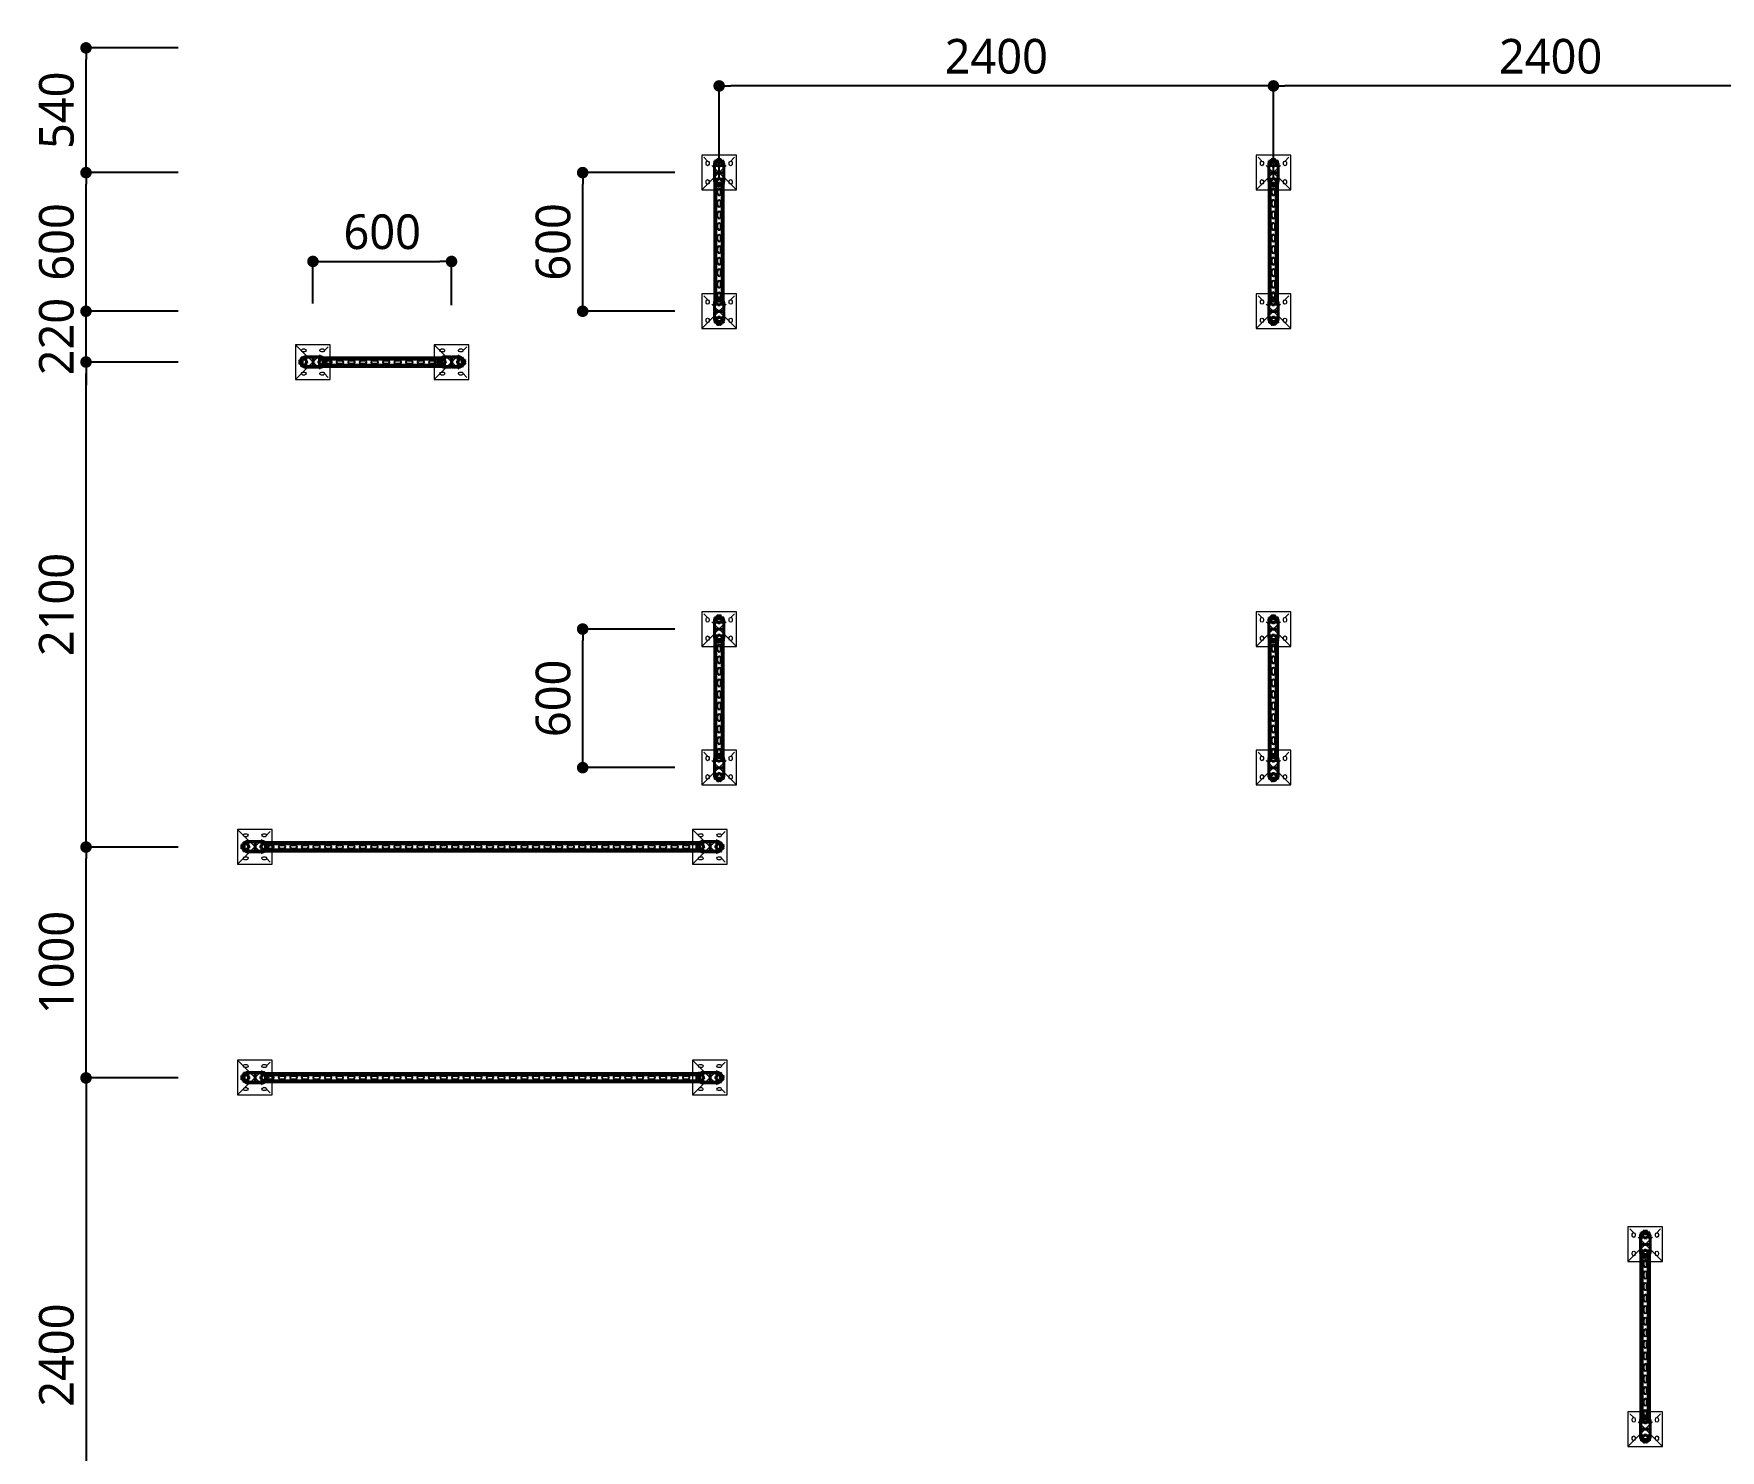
# Model space of a CAD drawing. Header units: millimetres. Extents: x 61566 to 504600, y -69328 to 118800.
# Drawn here: x 252722 to 260025, y 49829 to 55961 of the extents above; entities that cross this region are included whole.
import ezdxf

# ---------------------------------------------------------------- set-up
doc = ezdxf.new("R2010")
doc.units = ezdxf.units.MM
doc.header["$LTSCALE"] = 200
doc.linetypes.add('CENTER2', pattern=[1.125, 0.75, -0.125, 0.125, -0.125])
doc.linetypes.add('phl_thick', pattern=[0])
doc.layers.get('DEFPOINTS').update_dxf_attribs({"color": 137})
doc.layers.add('@@P3_P4 환상망 SUPPORT', color=4, linetype='Continuous')
doc.layers.add('DI', color=1, linetype='Continuous')
doc.styles.get("Standard").update_dxf_attribs({"font": 'malgun.ttf'})
doc.styles.add('맑은고딕', font='malgun.ttf')
doc.dimstyles.new('DIM30', dxfattribs={"dimscale": 30, "dimtxt": 3, "dimasz": 1, "dimexe": 0, "dimexo": 0, "dimgap": 1, "dimtad": 1, "dimdec": 0, "dimzin": 0, "dimdsep": 46, "dimtxsty": 'Standard', "dimblk1": 'DOT', "dimblk2": 'DOT', "dimsah": 1, "dimcen": 0, "dimdle": 2, "dimclrd": 1, "dimclre": 1, "dimclrt": 2, "dimadec": 0, "dimazin": 0, "dimtfac": 1, "dimtdec": 0, "dimtix": 1, "dimtmove": 2, "dimatfit": 3, "dimldrblk": 'DOT', "dimfxl": 1, "dimtolj": 1, "dimtzin": 0, "dimarcsym": 0})

# ---------------------------------------------------------------- blocks, each defined once
blk = doc.blocks.new('_DOT')
at = {"color": 0, "linetype": 'ByBlock'}
blk.add_line((-0.5, 0), (-1, 0), dxfattribs=at)
at = {"color": 0, "linetype": 'ByBlock', "const_width": 0.5}
blk.add_lwpolyline([(-0.25, 0, 1), (0.25, 0, 1)], format="xyb", close=True, dxfattribs=at)
blk = doc.blocks.new('*D3830')
at = {"layer": 'DEFPOINTS', "color": 0}
for p in [(258090, 55735.4), (258090, 55332.4), (260490, 55332.4)]:
    blk.add_point(p, dxfattribs=at)
at = {"layer": 'DI', "color": 1, "lineweight": -2}
for p, q in [((258090, 55332.4), (258090, 55735.4)), ((260440, 55735.4), (258140, 55735.4)), ((260490, 55332.4), (260490, 55735.4))]:
    blk.add_line(p, q, dxfattribs=at)
at = {"layer": 'DI', "color": 1, "linetype": 'ByBlock', "lineweight": -2, "xscale": 50, "yscale": 50, "zscale": 50, "rotation": 180}
blk.add_blockref('_DOT', (258090, 55735.4), dxfattribs=at)
at = {"layer": 'DI', "color": 1, "linetype": 'ByBlock', "lineweight": -2, "xscale": 50, "yscale": 50, "zscale": 50}
blk.add_blockref('_DOT', (260490, 55735.4), dxfattribs=at)
at = {"layer": 'DI', "color": 2, "insert": (259290, 55862.9), "char_height": 150, "attachment_point": 5, "style": '맑은고딕'}
blk.add_mtext('\\A1;2400', dxfattribs=at)
blk = doc.blocks.new('*D3832')
at = {"layer": 'DEFPOINTS', "color": 0}
for p in [(255690, 55735.4), (255690, 55332.4), (258090, 55332.4)]:
    blk.add_point(p, dxfattribs=at)
at = {"layer": 'DI', "color": 1, "lineweight": -2}
for p, q in [((255690, 55332.4), (255690, 55735.4)), ((258040, 55735.4), (255740, 55735.4)), ((258090, 55332.4), (258090, 55735.4))]:
    blk.add_line(p, q, dxfattribs=at)
at = {"layer": 'DI', "color": 1, "linetype": 'ByBlock', "lineweight": -2, "xscale": 50, "yscale": 50, "zscale": 50, "rotation": 180}
blk.add_blockref('_DOT', (255690, 55735.4), dxfattribs=at)
at = {"layer": 'DI', "color": 1, "linetype": 'ByBlock', "lineweight": -2, "xscale": 50, "yscale": 50, "zscale": 50}
blk.add_blockref('_DOT', (258090, 55735.4), dxfattribs=at)
at = {"layer": 'DI', "color": 2, "insert": (256890, 55862.9), "char_height": 150, "attachment_point": 5, "style": '맑은고딕'}
blk.add_mtext('\\A1;2400', dxfattribs=at)
blk = doc.blocks.new('*D3833')
at = {"layer": 'DEFPOINTS', "color": 0}
for p in [(252948.7, 54540.1), (253347.7, 54540.1), (253347.7, 52440.1)]:
    blk.add_point(p, dxfattribs=at)
at = {"layer": 'DI', "color": 1, "lineweight": -2}
for p, q in [((253347.7, 54540.1), (252948.7, 54540.1)), ((252948.7, 52490.1), (252948.7, 54490.1)), ((253347.7, 52440.1), (252948.7, 52440.1))]:
    blk.add_line(p, q, dxfattribs=at)
at = {"layer": 'DI', "color": 1, "linetype": 'ByBlock', "lineweight": -2, "xscale": 50, "yscale": 50, "zscale": 50}
for p, rotation in [((252948.7, 54540.1), 90), ((252948.7, 52440.1), 270)]:
    blk.add_blockref('_DOT', p, dxfattribs=dict(at, rotation=rotation))
at = {"layer": 'DI', "color": 2, "insert": (252820.8, 53490.1), "char_height": 150, "attachment_point": 5, "rotation": 90, "style": '맑은고딕'}
blk.add_mtext('\\A1;2100', dxfattribs=at)
blk = doc.blocks.new('*D3834')
at = {"layer": 'DEFPOINTS', "color": 0}
for p in [(252948.7, 52440.1), (253347.7, 52440.1), (253347.7, 51440.6)]:
    blk.add_point(p, dxfattribs=at)
at = {"layer": 'DI', "color": 1, "lineweight": -2}
for p, q in [((253347.7, 52440.1), (252948.7, 52440.1)), ((252948.7, 51490.6), (252948.7, 52390.1)), ((253347.7, 51440.6), (252948.7, 51440.6))]:
    blk.add_line(p, q, dxfattribs=at)
at = {"layer": 'DI', "color": 1, "linetype": 'ByBlock', "lineweight": -2, "xscale": 50, "yscale": 50, "zscale": 50}
for p, rotation in [((252948.7, 52440.1), 90), ((252948.7, 51440.6), 270)]:
    blk.add_blockref('_DOT', p, dxfattribs=dict(at, rotation=rotation))
at = {"layer": 'DI', "color": 2, "insert": (252820.8, 51940.3), "char_height": 150, "attachment_point": 5, "rotation": 90, "style": '맑은고딕'}
blk.add_mtext('\\A1;1000', dxfattribs=at)
blk = doc.blocks.new('*D3835')
at = {"layer": 'DEFPOINTS', "color": 0}
for p in [(252948.7, 55360), (253347.7, 55360), (253347.7, 54760)]:
    blk.add_point(p, dxfattribs=at)
at = {"layer": 'DI', "color": 1, "lineweight": -2}
for p, q in [((253347.7, 55360), (252948.7, 55360)), ((252948.7, 54810), (252948.7, 55310)), ((253347.7, 54760), (252948.7, 54760))]:
    blk.add_line(p, q, dxfattribs=at)
at = {"layer": 'DI', "color": 1, "linetype": 'ByBlock', "lineweight": -2, "xscale": 50, "yscale": 50, "zscale": 50}
for p, rotation in [((252948.7, 55360), 90), ((252948.7, 54760), 270)]:
    blk.add_blockref('_DOT', p, dxfattribs=dict(at, rotation=rotation))
at = {"layer": 'DI', "color": 2, "insert": (252821.2, 55060), "char_height": 150, "attachment_point": 5, "rotation": 90, "style": '맑은고딕'}
blk.add_mtext('\\A1;600', dxfattribs=at)
blk = doc.blocks.new('*D3836')
at = {"layer": 'DEFPOINTS', "color": 0}
for p in [(252948.7, 54760), (253347.7, 54760), (253347.7, 54540.1)]:
    blk.add_point(p, dxfattribs=at)
at = {"layer": 'DI', "color": 1, "lineweight": -2}
for p, q in [((252948.7, 54810), (252948.7, 54860)), ((253347.7, 54760), (252948.7, 54760)), ((252948.7, 54540.1), (252948.7, 54760)), ((253347.7, 54540.1), (252948.7, 54540.1)), ((252948.7, 54490.1), (252948.7, 54440.1))]:
    blk.add_line(p, q, dxfattribs=at)
at = {"layer": 'DI', "color": 1, "linetype": 'ByBlock', "lineweight": -2, "xscale": 50, "yscale": 50, "zscale": 50}
for p, rotation in [((252948.7, 54760), 270), ((252948.7, 54540.1), 90)]:
    blk.add_blockref('_DOT', p, dxfattribs=dict(at, rotation=rotation))
at = {"layer": 'DI', "color": 2, "insert": (252821.2, 54650.1), "char_height": 150, "attachment_point": 5, "rotation": 90, "style": '맑은고딕'}
blk.add_mtext('\\A1;220', dxfattribs=at)
blk = doc.blocks.new('*D3837')
at = {"layer": 'DEFPOINTS', "color": 0}
for p in [(252948.7, 55900), (253347.7, 55900), (253347.7, 55360)]:
    blk.add_point(p, dxfattribs=at)
at = {"layer": 'DI', "color": 1, "lineweight": -2}
for p, q in [((253347.7, 55900), (252948.7, 55900)), ((252948.7, 55410), (252948.7, 55850)), ((253347.7, 55360), (252948.7, 55360))]:
    blk.add_line(p, q, dxfattribs=at)
at = {"layer": 'DI', "color": 1, "linetype": 'ByBlock', "lineweight": -2, "xscale": 50, "yscale": 50, "zscale": 50}
for p, rotation in [((252948.7, 55900), 90), ((252948.7, 55360), 270)]:
    blk.add_blockref('_DOT', p, dxfattribs=dict(at, rotation=rotation))
at = {"layer": 'DI', "color": 2, "insert": (252821.2, 55630), "char_height": 150, "attachment_point": 5, "rotation": 90, "style": '맑은고딕'}
blk.add_mtext('\\A1;540', dxfattribs=at)
blk = doc.blocks.new('*D3838')
at = {"layer": 'DEFPOINTS', "color": 0}
for p in [(253347.7, 51440.6), (252948.7, 49040.6), (253347.7, 49040.6)]:
    blk.add_point(p, dxfattribs=at)
at = {"layer": 'DI', "color": 1, "lineweight": -2}
for p, q in [((253347.7, 51440.6), (252948.7, 51440.6)), ((252948.7, 51390.6), (252948.7, 49090.6)), ((253347.7, 49040.6), (252948.7, 49040.6))]:
    blk.add_line(p, q, dxfattribs=at)
at = {"layer": 'DI', "color": 1, "linetype": 'ByBlock', "lineweight": -2, "xscale": 50, "yscale": 50, "zscale": 50}
for p, rotation in [((252948.7, 51440.6), 90), ((252948.7, 49040.6), 270)]:
    blk.add_blockref('_DOT', p, dxfattribs=dict(at, rotation=rotation))
at = {"layer": 'DI', "color": 2, "insert": (252821.2, 50240.6), "char_height": 150, "attachment_point": 5, "rotation": 90, "style": '맑은고딕'}
blk.add_mtext('\\A1;2400', dxfattribs=at)
blk = doc.blocks.new('*D3860')
at = {"layer": 'DEFPOINTS', "color": 0}
for p in [(255099.1, 53384), (255498.1, 53384), (255498.1, 52784)]:
    blk.add_point(p, dxfattribs=at)
at = {"layer": 'DI', "color": 1, "lineweight": -2}
for p, q in [((255498.1, 53384), (255099.1, 53384)), ((255099.1, 52834), (255099.1, 53334)), ((255498.1, 52784), (255099.1, 52784))]:
    blk.add_line(p, q, dxfattribs=at)
at = {"layer": 'DI', "color": 1, "linetype": 'ByBlock', "lineweight": -2, "xscale": 50, "yscale": 50, "zscale": 50}
for p, rotation in [((255099.1, 53384), 90), ((255099.1, 52784), 270)]:
    blk.add_blockref('_DOT', p, dxfattribs=dict(at, rotation=rotation))
at = {"layer": 'DI', "color": 2, "insert": (254971.6, 53084), "char_height": 150, "attachment_point": 5, "rotation": 90, "style": '맑은고딕'}
blk.add_mtext('\\A1;600', dxfattribs=at)
blk = doc.blocks.new('*D3861')
at = {"layer": 'DEFPOINTS', "color": 0}
for p in [(255099.1, 55360), (255498.1, 55360), (255498.1, 54760)]:
    blk.add_point(p, dxfattribs=at)
at = {"layer": 'DI', "color": 1, "lineweight": -2}
for p, q in [((255498.1, 55360), (255099.1, 55360)), ((255099.1, 54810), (255099.1, 55310)), ((255498.1, 54760), (255099.1, 54760))]:
    blk.add_line(p, q, dxfattribs=at)
at = {"layer": 'DI', "color": 1, "linetype": 'ByBlock', "lineweight": -2, "xscale": 50, "yscale": 50, "zscale": 50}
for p, rotation in [((255099.1, 55360), 90), ((255099.1, 54760), 270)]:
    blk.add_blockref('_DOT', p, dxfattribs=dict(at, rotation=rotation))
at = {"layer": 'DI', "color": 2, "insert": (254971.6, 55060), "char_height": 150, "attachment_point": 5, "rotation": 90, "style": '맑은고딕'}
blk.add_mtext('\\A1;600', dxfattribs=at)
blk = doc.blocks.new('*D3862')
at = {"layer": 'DEFPOINTS', "color": 0}
for p in [(254531.3, 54975.5), (253931.3, 54794), (254531.3, 54786.6)]:
    blk.add_point(p, dxfattribs=at)
at = {"layer": 'DI', "color": 1, "lineweight": -2}
for p, q in [((253931.3, 54794), (253931.3, 54975.5)), ((253981.3, 54975.5), (254481.3, 54975.5)), ((254531.3, 54786.6), (254531.3, 54975.5))]:
    blk.add_line(p, q, dxfattribs=at)
at = {"layer": 'DI', "color": 1, "linetype": 'ByBlock', "lineweight": -2, "xscale": 50, "yscale": 50, "zscale": 50, "rotation": 180}
blk.add_blockref('_DOT', (253931.3, 54975.5), dxfattribs=at)
at = {"layer": 'DI', "color": 1, "linetype": 'ByBlock', "lineweight": -2, "xscale": 50, "yscale": 50, "zscale": 50}
blk.add_blockref('_DOT', (254531.3, 54975.5), dxfattribs=at)
at = {"layer": 'DI', "color": 2, "insert": (254231.3, 55103), "char_height": 150, "attachment_point": 5, "style": '맑은고딕'}
blk.add_mtext('\\A1;600', dxfattribs=at)
blk = doc.blocks.new('A$Cd080613a')
at = {"layer": '@@P3_P4 환상망 SUPPORT', "color": 2, "linetype": 'phl_thick'}
for p, q in [((-20, 4.434), (-18.540497, 4.434)), ((-20, 1.034), (-20, 4.434)), ((-20, 1.034), (-18.540497, 1.034)), ((-18.540497, 4.434), (-11.18034, 4.434)), ((-18.540497, 1.034), (-18.540497, 4.434)), ((-18.540497, 1.034), (-11.18034, 1.034)), ((-13.5, 0), (-13.5, 1.034)), ((-13.5, 0), (-8, 0)), ((-11.18034, 4.434), (-10.999621, 4.526016)), ((-11.18034, 1.034), (-11.18034, 4.434)), ((-11.18034, 1.034), (-8.008727, 1.034)), ((-10.999621, 4.526016), (-10.817799, 4.607405)), ((-10.817799, 4.607405), (-10.635521, 4.678167)), ((-10.635521, 4.678167), (-10.453605, 4.738253)), ((-10.5, -10.466), (-10.5, 0)), ((-10.453605, 4.738253), (-10.273729, 4.787376)), ((-10.309559, 6.434007), (10.309559, 6.434007)), ((-10.273729, 4.787376), (-10.096742, 4.825514)), ((-10.096742, 4.825514), (-9.923378, 4.852767)), ((-9.923378, 4.852767), (-9.754732, 4.869109)), ((-9.754732, 4.869109), (-9.592018, 4.874416)), ((-9.43597, 4.869011), (-9.592018, 4.874416)), ((-9.45, 12.285517), (-8.5, 12.834)), ((-9.45, 12.285517), (-9.425949, 12.285517)), ((-9.45, 6.434), (-9.45, 12.285517)), ((-9.286802, 4.852541), (-9.43597, 4.869011)), ((-9.425949, 12.285517), (-9.225178, 12.382765)), ((-9.425949, 6.434), (-9.425949, 12.285517)), ((-9.14507, 4.825103), (-9.286802, 4.852541)), ((-9.225178, 12.382765), (-9.028632, 12.46982)), ((-9.011345, 4.786714), (-9.14507, 4.825103)), ((-9.028632, 12.46982), (-8.835734, 12.547031)), ((-8.886751, 4.737605), (-9.011345, 4.786714)), ((-8.771402, 4.677806), (-8.886751, 4.737605)), ((-8.835734, 12.547031), (-8.645934, 12.614685)), ((-8.66519, 4.60729), (-8.771402, 4.677806)), ((-8.568009, 4.52603), (-8.66519, 4.60729)), ((-8.645934, 12.614685), (-8.458704, 12.673015)), ((-8.479752, 4.434), (-8.568009, 4.52603)), ((-8.5, 12.834), (8.5, 12.834)), ((-8.383024, 4.342905), (-8.479752, 4.434)), ((-8.479752, 4.434), (8.479752, 4.434)), ((-8.458704, 12.673015), (-8.273532, 12.722205)), ((-8.298335, 4.244727), (-8.383024, 4.342905)), ((-8.225616, 4.140826), (-8.298335, 4.244727)), ((-8.273532, 12.722205), (-8.089918, 12.762387)), ((-8.164452, 4.032743), (-8.225616, 4.140826)), ((-8.114311, 3.921798), (-8.164452, 4.032743)), ((-8.073442, 3.805669), (-8.114311, 3.921798)), ((-8.089918, 12.762387), (-7.907369, 12.793645)), ((-8.041426, 3.683749), (-8.073442, 3.805669)), ((-8.018427, 3.556566), (-8.041426, 3.683749)), ((-8.004602, 3.42465), (-8.018427, 3.556566)), ((-8.006255, 0.977988), (-8.008727, 1.034)), ((-8.004136, 0.924002), (-8.006255, 0.977988)), ((-8.000031, 3.288557), (-8.004602, 3.42465)), ((-8.002394, 0.872075), (-8.004136, 0.924002)), ((-8.001102, 0.822352), (-8.002394, 0.872075)), ((-8.000288, 0.774408), (-8.001102, 0.822352)), ((-8, 0.727727), (-8.000288, 0.774408)), ((-8, -0.157176), (-8, 3.288561)), ((-7.997347, 2.169936), (-8, 2.238707)), ((-7.989459, 2.102767), (-7.997347, 2.169936)), ((-7.976272, 2.037446), (-7.989459, 2.102767)), ((-7.957771, 1.974207), (-7.976272, 2.037446)), ((-7.934047, 1.913249), (-7.957771, 1.974207)), ((-7.905217, 1.854768), (-7.934047, 1.913249)), ((-7.907369, 12.793645), (-7.725397, 12.816016)), ((-7.871396, 1.798956), (-7.905217, 1.854768)), ((-7.832213, 1.745381), (-7.871396, 1.798956)), ((-7.78686, 1.693336), (-7.832213, 1.745381)), ((-7.735268, 1.643293), (-7.78686, 1.693336)), ((-7.677382, 1.595741), (-7.735268, 1.643293)), ((-7.725397, 12.816016), (-7.543511, 12.829488)), ((-7.613221, 1.551128), (-7.677382, 1.595741)), ((-7.54299, 1.509804), (-7.613221, 1.551128)), ((-7.543511, 12.829488), (-7.361216, 12.834)), ((-7.466933, 1.472099), (-7.54299, 1.509804)), ((-7.385253, 1.438355), (-7.466933, 1.472099)), ((-7.298238, 1.408783), (-7.385253, 1.438355)), ((-7.17892, 12.829488), (-7.361216, 12.834)), ((-7.206336, 1.383563), (-7.298238, 1.408783)), ((-7.110023, 1.362871), (-7.206336, 1.383563)), ((-6.997035, 12.816016), (-7.17892, 12.829488)), ((-7.009788, 1.34687), (-7.110023, 1.362871)), ((-6.90625, 1.335597), (-7.009788, 1.34687)), ((-6.815063, 12.793645), (-6.997035, 12.816016)), ((-6.800099, 1.329011), (-6.90625, 1.335597)), ((-6.632514, 12.762387), (-6.815063, 12.793645)), ((-6.691977, 1.327135), (-6.800099, 1.329011)), ((-6.691977, 1.327135), (-6.581325, 1.329907)), ((-6.4489, 12.722205), (-6.632514, 12.762387)), ((-6.581325, 1.329907), (-6.467915, 1.337363)), ((-6.467915, 1.337363), (-6.352408, 1.349526)), ((-6.263728, 12.673015), (-6.4489, 12.722205)), ((-6.352408, 1.349526), (-6.235472, 1.366419)), ((-6.076497, 12.614685), (-6.263728, 12.673015)), ((-6.235472, 1.366419), (-6.117777, 1.387979)), ((-6.117777, 1.387979), (-6, 1.414014)), ((-5.886698, 12.547031), (-6.076497, 12.614685)), ((-6, 1.414014), (-5.30323, 1.57262)), ((-6, -1.216), (-6, 1.414014)), ((-5.6938, 12.46982), (-5.886698, 12.547031)), ((-5.497254, 12.382765), (-5.6938, 12.46982)), ((-5.296482, 12.285517), (-5.497254, 12.382765)), ((-5.30323, 1.57262), (-4.617331, 1.711087)), ((-5.296482, 12.285517), (-4.129467, 12.285517)), ((-5.296482, 6.434), (-5.296482, 12.285517)), ((-4.617331, 1.711087), (-3.940787, 1.829986)), ((-4.129467, 12.285517), (-3.727924, 12.382765)), ((-4.129467, 6.434), (-4.129467, 12.285517)), ((-3.940787, 1.829986), (-3.272149, 1.929801)), ((-3.727924, 12.382765), (-3.334832, 12.46982)), ((-3.334832, 12.46982), (-2.949037, 12.547031)), ((-3.272149, 1.929801), (-2.610019, 2.010935)), ((-2.949037, 12.547031), (-2.569437, 12.614685)), ((-2.610019, 2.010935), (-1.953047, 2.07371)), ((-2.569437, 12.614685), (-2.194977, 12.673015)), ((-2.194977, 12.673015), (-1.824632, 12.722205)), ((-1.953047, 2.07371), (-1.299912, 2.118373)), ((-1.824632, 12.722205), (-1.457404, 12.762387)), ((-1.457404, 12.762387), (-1.092307, 12.793645)), ((-1.299912, 2.118373), (-0.649322, 2.145102)), ((-1.092307, 12.793645), (-0.728363, 12.816016)), ((-0.728363, 12.816016), (-0.364591, 12.829488)), ((-0.649322, 2.145102), (0, 2.154)), ((-0.364591, 12.829488), (0, 12.834)), ((0.364591, 12.829488), (0, 12.834)), ((0.649322, 2.145102), (0, 2.154)), ((0.728363, 12.816016), (0.364591, 12.829488)), ((1.299912, 2.118373), (0.649322, 2.145102)), ((1.092307, 12.793645), (0.728363, 12.816016)), ((1.457404, 12.762387), (1.092307, 12.793645)), ((1.953047, 2.07371), (1.299912, 2.118373)), ((1.824632, 12.722205), (1.457404, 12.762387)), ((2.194977, 12.673015), (1.824632, 12.722205)), ((2.610019, 2.010935), (1.953047, 2.07371)), ((2.569437, 12.614685), (2.194977, 12.673015)), ((2.949037, 12.547031), (2.569437, 12.614685)), ((3.272149, 1.929801), (2.610019, 2.010935)), ((3.334832, 12.46982), (2.949037, 12.547031)), ((3.940787, 1.829986), (3.272149, 1.929801)), ((3.727924, 12.382765), (3.334832, 12.46982)), ((4.129467, 12.285517), (3.727924, 12.382765)), ((4.617331, 1.711087), (3.940787, 1.829986)), ((4.129467, 12.285517), (5.296482, 12.285517)), ((4.129467, 6.434), (4.129467, 12.285517)), ((5.30323, 1.57262), (4.617331, 1.711087)), ((5.296482, 12.285517), (5.517089, 12.391922)), ((5.296482, 6.434), (5.296482, 12.285517)), ((6, 1.414014), (5.30323, 1.57262)), ((5.517089, 12.391922), (5.732653, 12.48604)), ((5.732653, 12.48604), (5.943938, 12.568319)), ((5.943938, 12.568319), (6.151669, 12.639125)), ((6.117777, 1.387979), (6, 1.414014)), ((6, -1.216), (6, 1.414014)), ((6.235472, 1.366419), (6.117777, 1.387979)), ((6.151669, 12.639125), (6.356539, 12.698744)), ((6.352408, 1.349526), (6.235472, 1.366419)), ((6.467915, 1.337363), (6.352408, 1.349526)), ((6.356539, 12.698744), (6.559224, 12.747389)), ((6.581325, 1.329907), (6.467915, 1.337363)), ((6.559224, 12.747389), (6.760381, 12.785202)), ((6.691977, 1.327135), (6.581325, 1.329907)), ((6.691977, 1.327135), (6.800099, 1.329011)), ((6.760381, 12.785202), (6.960663, 12.812253)), ((6.800099, 1.329011), (6.90625, 1.335597)), ((6.90625, 1.335597), (7.009788, 1.34687)), ((6.960663, 12.812253), (7.160721, 12.828542)), ((7.009788, 1.34687), (7.110023, 1.362871)), ((7.110023, 1.362871), (7.206336, 1.383563)), ((7.160721, 12.828542), (7.361216, 12.834)), ((7.206336, 1.383563), (7.298238, 1.408783)), ((7.298238, 1.408783), (7.385253, 1.438355)), ((7.583949, 12.827266), (7.361216, 12.834)), ((7.385253, 1.438355), (7.466933, 1.472099)), ((7.466933, 1.472099), (7.54299, 1.509804)), ((7.54299, 1.509804), (7.613221, 1.551128)), ((7.806234, 12.80717), (7.583949, 12.827266)), ((7.613221, 1.551128), (7.677382, 1.595741)), ((7.677382, 1.595741), (7.735268, 1.643293)), ((7.735268, 1.643293), (7.78686, 1.693336)), ((7.78686, 1.693336), (7.832213, 1.745381)), ((8.028974, 12.773795), (7.806234, 12.80717)), ((7.832213, 1.745381), (7.871395, 1.798957)), ((7.871395, 1.798957), (7.905217, 1.854768)), ((7.905217, 1.854768), (7.934047, 1.913249)), ((7.934047, 1.913249), (7.957771, 1.974207)), ((7.957771, 1.974207), (7.976272, 2.037446)), ((7.976272, 2.037446), (7.989459, 2.102767)), ((7.989459, 2.102767), (7.997347, 2.169936)), ((7.997347, 2.169936), (8, 2.238707)), ((8, 3.288561), (8.004602, 3.42465)), ((8, -0.157176), (8, 3.288561)), ((8, 0.727727), (8.000288, 0.774408)), ((8, 0), (13.5, 0)), ((8.000288, 0.774408), (8.001102, 0.822352)), ((8.001102, 0.822352), (8.002394, 0.872075)), ((8.002394, 0.872075), (8.004128, 0.923982)), ((8.004128, 0.923982), (8.006255, 0.977988)), ((8.004602, 3.42465), (8.018427, 3.556566)), ((8.006255, 0.977988), (8.008727, 1.034)), ((8.008727, 1.034), (20, 1.034)), ((8.018427, 3.556566), (8.041426, 3.683749)), ((8.253062, 12.727113), (8.028974, 12.773795)), ((8.041426, 3.683749), (8.073442, 3.805669)), ((8.073442, 3.805669), (8.114311, 3.921798)), ((8.114311, 3.921798), (8.164452, 4.032743)), ((8.164452, 4.032743), (8.225616, 4.140826)), ((8.225616, 4.140826), (8.298335, 4.244727)), ((8.479397, 12.666988), (8.253062, 12.727113)), ((8.298335, 4.244727), (8.383024, 4.342905)), ((8.383024, 4.342905), (8.4798, 4.433966)), ((8.70889, 12.593179), (8.479397, 12.666988)), ((8.479752, 4.434), (8.567993, 4.526015)), ((9.45, 12.285517), (8.5, 12.834)), ((8.567993, 4.526015), (8.665364, 4.607404)), ((8.665364, 4.607404), (8.772082, 4.678167)), ((8.942483, 12.505333), (8.70889, 12.593179)), ((8.772082, 4.678167), (8.888251, 4.738253)), ((8.888251, 4.738253), (9.013275, 4.787375)), ((9.181157, 12.402978), (8.942483, 12.505333)), ((9.013275, 4.787375), (9.146859, 4.825513)), ((9.146859, 4.825513), (9.288848, 4.852767)), ((9.425949, 12.285517), (9.181157, 12.402978)), ((9.288848, 4.852767), (9.438622, 4.869109)), ((9.425949, 12.285517), (9.45, 12.285517)), ((9.425949, 6.434), (9.425949, 12.285517)), ((9.438622, 4.869109), (9.595039, 4.874416)), ((9.45, 6.434), (9.45, 12.285517)), ((9.757758, 4.869011), (9.595039, 4.874416)), ((9.925931, 4.852541), (9.757758, 4.869011)), ((10.099052, 4.825103), (9.925931, 4.852541)), ((10.276366, 4.786714), (10.099052, 4.825103)), ((10.45592, 4.737606), (10.276366, 4.786714)), ((10.63676, 4.677807), (10.45592, 4.737606)), ((10.5, -10.466), (10.5, 0)), ((10.81822, 4.607291), (10.63676, 4.677807)), ((10.999636, 4.526031), (10.81822, 4.607291)), ((11.18034, 4.434), (10.999636, 4.526031)), ((11.18034, 4.434), (18.540497, 4.434)), ((11.18034, 1.034), (11.18034, 4.434)), ((13.5, 0), (13.5, 1.034)), ((18.540497, 4.434), (20, 4.434)), ((18.540497, 1.034), (18.540497, 4.434)), ((20, 1.034), (20, 4.434)), ((-17.5, -10.466), (-6.800735, -10.466)), ((-17.5, -18.466001), (-17.5, -10.466)), ((-17.5, -18.466001), (17.5, -18.466001)), ((-6.800735, -16.249999), (-6.800735, -10.466)), ((-6.800735, -16.249999), (6.800735, -16.249999)), ((-6, -1.216), (6, -1.216)), ((-5, -20.63), (-5, -18.466001)), ((-4.064, -21.565999), (-5, -20.63)), ((-5, -20.63), (5, -20.63)), ((-4.064, -21.565999), (4.064, -21.565999)), ((4.064, -21.565999), (5, -20.63)), ((5, -20.63), (5, -18.466001)), ((6.800735, -10.466), (17.5, -10.466)), ((6.800735, -16.249999), (6.800735, -10.466)), ((14.5, -18.466001), (14.5, -10.466)), ((17.5, -18.466001), (17.5, -10.466))]:
    blk.add_line(p, q, dxfattribs=at)
for centre, start, end in [((-10.309559, -0.066037), 90.0000006357, 136.1868593859), ((10.309559, -0.066037), 43.8131406141, 89.9999993643)]:
    blk.add_arc(centre, 6.500044, start, end, dxfattribs=at)
for centre, start_param, end_param in [((-6, -0.157176), 3.1415926536, 4.7123889763), ((6, -0.157176), 4.7123889844, 6.2831853072)]:
    blk.add_ellipse(centre, major_axis=(2, 0), ratio=0.529412, start_param=start_param, end_param=end_param, dxfattribs=at)
blk = doc.blocks.new('A$Cbd301f87')
at = {"layer": '@@P3_P4 환상망 SUPPORT', "color": 5, "linetype": 'Continuous', "lineweight": 0, "extrusion": (2.22045e-16, 1, -2.22045e-16)}
for p, q in [((-75, 129), (75, 129)), ((-75, -21), (-75, 129)), ((-56.5, 97.5), (-56.5, 90.5)), ((-43.5, 90.5), (-43.5, 97.5)), ((-25, 55), (-25, 92)), ((-21, 92), (-21, 55)), ((-17, 100), (17, 100)), ((17, 96), (-17, 96)), ((21, 55), (21, 92)), ((25, 92), (25, 55)), ((43.5, 97.5), (43.5, 90.5)), ((56.5, 90.5), (56.5, 97.5)), ((75, 129), (75, -21)), ((-56.5, 17.5), (-56.5, 10.5)), ((-43.5, 10.5), (-43.5, 17.5)), ((-21, 55), (-25, 55)), ((-25, 16), (-25, 53)), ((-25, 53), (-21, 53)), ((-21, 53), (-21, 16)), ((-17, 12), (17, 12)), ((17, 8), (-17, 8)), ((25, 55), (21, 55)), ((21, 16), (21, 53)), ((21, 53), (25, 53)), ((25, 53), (25, 16)), ((43.5, 17.5), (43.5, 10.5)), ((56.5, 10.5), (56.5, 17.5)), ((75, -21), (-75, -21))]:
    blk.add_line(p, q, dxfattribs=at)
at = {"layer": '@@P3_P4 환상망 SUPPORT', "color": 10, "linetype": 'CENTER2', "lineweight": 0, "extrusion": (2.22045e-16, 1, -2.22045e-16)}
for p, q in [((-75, 129), (75, -21)), ((75, 129), (-75, -21))]:
    blk.add_line(p, q, dxfattribs=at)
at = {"layer": '@@P3_P4 환상망 SUPPORT', "color": 5, "linetype": 'Continuous', "lineweight": 0}
blk.add_circle((15, 90), 4, dxfattribs=at)
at = {"layer": '@@P3_P4 환상망 SUPPORT', "color": 5, "linetype": 'Continuous', "lineweight": 0, "extrusion": (-4.93038e-32, -2.22045e-16, -1)}
blk.add_circle((15, 18), 4, dxfattribs=at)
at = {"layer": '@@P3_P4 환상망 SUPPORT', "color": 5, "linetype": 'Continuous', "lineweight": 0}
for centre, radius, start, end in [((-50, 97.5), 6.5, 0, 180), ((-50, 90.5), 6.5, 180, 0), ((-17, 92), 4, 90, 180), ((17, 92), 4, 0, 90), ((50, 97.5), 6.5, 0, 180), ((50, 90.5), 6.5, 180, 0), ((-50, 17.5), 6.5, 0, 180), ((-50, 10.5), 6.5, 180, 0), ((-17, 16), 4, 180, 270), ((17, 16), 4, 270, 0), ((50, 17.5), 6.5, 0, 180), ((50, 10.5), 6.5, 180, 0)]:
    blk.add_arc(centre, radius, start, end, dxfattribs=at)
at = {"layer": '@@P3_P4 환상망 SUPPORT', "color": 5, "linetype": 'Continuous', "lineweight": 0, "extrusion": (-4.93038e-32, -2.22045e-16, -1)}
for centre, start, end in [((17, 92), 0, 90), ((-17, 92), 90, 180), ((17, 16), 270, 0), ((-17, 16), 180, 270)]:
    blk.add_arc(centre, 8, start, end, dxfattribs=at)
at = {"layer": '@@P3_P4 환상망 SUPPORT', "color": 2, "linetype": 'Continuous', "xscale": -1}
blk.add_blockref('A$Cd080613a', (0, 100), dxfattribs=at)
at = {"layer": '@@P3_P4 환상망 SUPPORT', "color": 2, "linetype": 'Continuous', "rotation": 180}
blk.add_blockref('A$Cd080613a', (0, 8), dxfattribs=at)
blk = doc.blocks.new('A$C5ad7675c')
at = {"layer": '@@P3_P4 환상망 SUPPORT', "linetype": 'phl_thick'}
for p, q in [((-20.5, 31.329156), (-20.5, 36.1)), ((-20.5, 4.099998), (-20.5, 29.670844)), ((-18, 4.099998), (-18, 36.1)), ((-16.4, 2.5), (16.4, 2.5)), ((-15.6, 41), (-15.1, 41)), ((-15.6, 38.5), (-15.1, 38.5)), ((-13.5, 33.5), (-13.5, 36.9)), ((-13.5, 33.5), (-11, 33.5)), ((-11, 33.5), (-11, 36.9)), ((11, 33.5), (11, 36.9)), ((11, 33.5), (13.5, 33.5)), ((13.5, 33.5), (13.5, 36.9)), ((15.1, 41), (15.6, 41)), ((15.1, 38.5), (15.6, 38.5)), ((18, 4.099998), (18, 36.1)), ((20.5, 31.329156), (20.5, 36.1)), ((20.5, 4.099998), (20.5, 29.670844)), ((-20.5, -29.670845), (-20.5, -4.099998)), ((-20.5, -36.099998), (-20.5, -31.329155)), ((-18, -36.099998), (-18, -4.099998)), ((-16.4, -2.5), (16.4, -2.5)), ((-15.6, -38.5), (-15.1, -38.5)), ((-15.6, -41), (-15.1, -41)), ((-13.5, -33.5), (-11, -33.5)), ((-13.5, -36.900002), (-13.5, -33.5)), ((-11, -36.900002), (-11, -33.5)), ((11, -33.5), (13.5, -33.5)), ((11, -36.900002), (11, -33.5)), ((13.5, -36.900002), (13.5, -33.5)), ((15.1, -38.5), (15.6, -38.5)), ((15.1, -41), (15.6, -41)), ((18, -36.099998), (18, -4.099998)), ((20.5, -29.670845), (20.5, -4.099998)), ((20.5, -36.099998), (20.5, -31.329155))]:
    blk.add_line(p, q, dxfattribs=at)
for centre, radius, start, end in [((-19.25, 31.329156), 1.250001, 180, 213.5573073642), ((-15.6, 36.1), 4.9, 89.9999999125, 180), ((-19.25, 29.670844), 1.25, 146.4426896568, 180), ((-16.4, 4.1), 4.1, 180, 270.0000051939), ((-16.4, -4.1), 4.1, 89.9999948061, 180), ((-20.5, 30.5), 0.25, 326.4426865497, 33.5573134503), ((-15.6, 36.1), 2.4, 90.0000095032, 180), ((-16.4, 4.1), 1.6, 180, 270.0000136712), ((-15.1, 36.9), 4.1, 0, 89.9999998633), ((-15.1, 36.9), 1.6, 0, 90.0000136712), ((15.1, 36.9), 4.1, 90.0000001372, 180), ((15.1, 36.9), 1.6, 89.9999863288, 180), ((15.6, 36.1), 4.9, 0, 90.0000000871), ((15.6, 36.1), 2.4, 0, 89.9999904968), ((16.4, 4.1), 1.6, 269.9999863288, 0), ((16.4, 4.1), 4.1, 269.9999948061, 0), ((16.4, -4.1), 4.1, 0, 90.0000051939), ((20.5, 30.5), 0.25, 146.4426865497, 213.5573134503), ((19.25, 31.329156), 1.25, 326.4426896568, 0), ((19.25, 29.670844), 1.250001, 0, 33.5573073642), ((-19.25, -29.670844), 1.250001, 180.0000580064, 213.5573802197), ((-19.25, -31.329156), 1.25, 146.4426168014, 180), ((-15.6, -36.1), 4.9, 180, 269.9999956273), ((-20.5, -30.5), 0.25, 326.443050827, 33.556949173), ((-16.4, -4.1), 1.6, 89.9999863288, 180), ((-15.6, -36.1), 2.4, 180, 269.9999904968), ((-15.1, -36.9), 1.6, 269.9999863288, 0), ((-15.1, -36.9), 4.1, 269.9999948061, 0), ((15.1, -36.9), 4.1, 180, 270.0000051939), ((15.1, -36.9), 1.6, 180, 270.0000136712), ((15.6, -36.1), 2.4, 270.0000095032, 0), ((15.6, -36.1), 4.9, 270.0000043727, 0), ((16.4, -4.1), 1.6, 0, 90.0000136712), ((20.5, -30.5), 0.25, 146.443050827, 213.556949173), ((19.25, -29.670844), 1.25, 326.4426168014, 0), ((19.25, -31.329156), 1.250001, 0.0000580064, 33.5573802197)]:
    blk.add_arc(centre, radius, start, end, dxfattribs=at)
blk = doc.blocks.new('*U3753')
at = {"layer": '@@P3_P4 환상망 SUPPORT', "linetype": 'phl_thick'}
for p, q in [((-20.5, 0), (-20.5, 1886)), ((-15.6, 0), (-15.6, 1886)), ((-15.1, 0), (-15.1, 1886)), ((-11, 0), (-11, 1886)), ((-7, 1817), (-7, 1833)), ((7, 1817), (7, 1833)), ((11, 0), (11, 1886)), ((15.1, 0), (15.1, 1886)), ((15.6, 0), (15.6, 1886)), ((20.5, 0), (20.5, 1886)), ((-7, 1767), (-7, 1783)), ((7, 1767), (7, 1783)), ((-7, 1717), (-7, 1733)), ((-7, 1667), (-7, 1683)), ((7, 1717), (7, 1733)), ((7, 1667), (7, 1683)), ((-7, 1617), (-7, 1633)), ((7, 1617), (7, 1633)), ((-7, 1567), (-7, 1583)), ((7, 1567), (7, 1583)), ((-7, 1517), (-7, 1533)), ((-7, 1467), (-7, 1483)), ((7, 1517), (7, 1533)), ((7, 1467), (7, 1483)), ((-7, 1417), (-7, 1433)), ((7, 1417), (7, 1433)), ((-7, 1367), (-7, 1383)), ((-7, 1317), (-7, 1333)), ((7, 1367), (7, 1383)), ((7, 1317), (7, 1333)), ((-7, 1267), (-7, 1283)), ((7, 1267), (7, 1283)), ((-7, 1217), (-7, 1233)), ((-7, 1167), (-7, 1183)), ((7, 1217), (7, 1233)), ((7, 1167), (7, 1183)), ((-7, 1117), (-7, 1133)), ((7, 1117), (7, 1133)), ((-7, 1067), (-7, 1083)), ((-7, 1017), (-7, 1033)), ((7, 1067), (7, 1083)), ((7, 1017), (7, 1033)), ((-7, 967), (-7, 983)), ((7, 967), (7, 983)), ((-7, 917), (-7, 933)), ((-7, 867), (-7, 883)), ((7, 917), (7, 933)), ((7, 867), (7, 883)), ((-7, 817), (-7, 833)), ((7, 817), (7, 833)), ((-7, 767), (-7, 783)), ((-7, 717), (-7, 733)), ((7, 767), (7, 783)), ((7, 717), (7, 733)), ((-7, 667), (-7, 683)), ((7, 667), (7, 683)), ((-7, 617), (-7, 633)), ((7, 617), (7, 633)), ((-7, 567), (-7, 583)), ((-7, 517), (-7, 533)), ((7, 567), (7, 583)), ((7, 517), (7, 533)), ((-7, 467), (-7, 483)), ((7, 467), (7, 483)), ((-7, 417), (-7, 433)), ((-7, 367), (-7, 383)), ((7, 417), (7, 433)), ((7, 367), (7, 383)), ((-7, 317), (-7, 333)), ((7, 317), (7, 333)), ((-7, 267), (-7, 283)), ((-7, 217), (-7, 233)), ((7, 267), (7, 283)), ((7, 217), (7, 233)), ((-7, 167), (-7, 183)), ((7, 167), (7, 183)), ((-7, 117), (-7, 133)), ((-7, 67), (-7, 83)), ((7, 117), (7, 133)), ((7, 67), (7, 83)), ((-7, 17), (-7, 33)), ((7, 17), (7, 33))]:
    blk.add_line(p, q, dxfattribs=at)
at = {"layer": '@@P3_P4 환상망 SUPPORT', "linetype": 'Continuous'}
for p, q in [((-20.5, 1886), (20.5, 1886)), ((-20.5, 0), (20.5, 0))]:
    blk.add_line(p, q, dxfattribs=at)
at = {"layer": '@@P3_P4 환상망 SUPPORT', "linetype": 'phl_thick'}
for centre, start, end in [((0, 1833.000037), 0.0003062585, 180.0003062585), ((0, 1816.999963), 180.0003062585, 0.0003062585), ((0, 1783.000037), 0.0003062585, 180.0003062585), ((0, 1766.999963), 180.0003062585, 0.0003062585), ((0, 1733.000037), 0.0003062585, 180.0003062585), ((0, 1716.999963), 180.0003062585, 0.0003062585), ((0, 1683.000037), 0.0003062585, 180.0003062585), ((0, 1666.999963), 180.0003062585, 0.0003062585), ((0, 1633.000037), 0.0003062585, 180.0003062585), ((0, 1616.999963), 180.0003062585, 0.0003062585), ((0, 1583.000037), 0.0003062585, 180.0003062585), ((0, 1566.999963), 180.0003062585, 0.0003062585), ((0, 1533.000037), 0.0003062585, 180.0003062585), ((0, 1516.999963), 180.0003062585, 0.0003062585), ((0, 1483.000037), 0.0003062585, 180.0003062585), ((0, 1466.999963), 180.0003062585, 0.0003062585), ((0, 1433.000037), 0.0003062585, 180.0003062585), ((0, 1416.999963), 180.0003062585, 0.0003062585), ((0, 1383.000037), 0.0003062585, 180.0003062585), ((0, 1366.999963), 180.0003062585, 0.0003062585), ((0, 1333.000037), 0.0003062585, 180.0003062585), ((0, 1316.999963), 180.0003062585, 0.0003062585), ((0, 1283.000037), 0.0003062585, 180.0003062585), ((0, 1266.999963), 180.0003062585, 0.0003062585), ((0, 1233.000037), 0.0003062585, 180.0003062585), ((0, 1216.999963), 180.0003062585, 0.0003062585), ((0, 1183.000037), 0.0003062585, 180.0003062585), ((0, 1166.999963), 180.0003062585, 0.0003062585), ((0, 1133.000037), 0.0003062585, 180.0003062585), ((0, 1116.999963), 180.0003062585, 0.0003062585), ((0, 1083.000037), 0.0003062585, 180.0003062585), ((0, 1066.999963), 180.0003062585, 0.0003062585), ((0, 1033.000037), 0.0003062585, 180.0003062585), ((0, 1016.999963), 180.0003062585, 0.0003062585), ((0, 983.000037), 0.0003062585, 180.0003062585), ((0, 966.999963), 180.0003062585, 0.0003062585), ((0, 933.000037), 0.0003062585, 180.0003062585), ((0, 916.999963), 180.0003062585, 0.0003062585), ((0, 883.000037), 0.0003062585, 180.0003062585), ((0, 866.999963), 180.0003062585, 0.0003062585), ((0, 833.000037), 0.0003062585, 180.0003062585), ((0, 816.999963), 180.0003062585, 0.0003062585), ((0, 783.000037), 0.0003062585, 180.0003062585), ((0, 766.999963), 180.0003062585, 0.0003062585), ((0, 733.000037), 0.0003062585, 180.0003062585), ((0, 716.999963), 180.0003062585, 0.0003062585), ((0, 683.000037), 0.0003062585, 180.0003062585), ((0, 666.999963), 180.0003062585, 0.0003062585), ((0, 633.000037), 0.0003062585, 180.0003062585), ((0, 616.999963), 180.0003062585, 0.0003062585), ((0, 583.000037), 0.0003062585, 180.0003062585), ((0, 566.999963), 180.0003062585, 0.0003062585), ((0, 533.000037), 0.0003062585, 180.0003062585), ((0, 516.999963), 180.0003062585, 0.0003062585), ((0, 483.000037), 0.0003062585, 180.0003062585), ((0, 466.999963), 180.0003062585, 0.0003062585), ((0, 433.000037), 0.0003062585, 180.0003062585), ((0, 416.999963), 180.0003062585, 0.0003062585), ((0, 383.000037), 0.0003062585, 180.0003062585), ((0, 366.999963), 180.0003062585, 0.0003062585), ((0, 333.000037), 0.0003062585, 180.0003062585), ((0, 316.999963), 180.0003062585, 0.0003062585), ((0, 283.000037), 0.0003062585, 180.0003062585), ((0, 266.999963), 180.0003062585, 0.0003062585), ((0, 233.000037), 0.0003062585, 180.0003062585), ((0, 216.999963), 180.0003062585, 0.0003062585), ((0, 183.000037), 0.0003062585, 180.0003062585), ((0, 166.999963), 180.0003062585, 0.0003062585), ((0, 133.000037), 0.0003062585, 180.0003062585), ((0, 116.999963), 180.0003062585, 0.0003062585), ((0, 83.000037), 0.0003062585, 180.0003062585), ((0, 66.999963), 180.0003062585, 0.0003062585), ((0, 33.000037), 0.0003062585, 180.0003062585), ((0, 16.999963), 180.0003062585, 0.0003062585)]:
    blk.add_arc(centre, 7, start, end, dxfattribs=at)
blk = doc.blocks.new('*U3754')
at = {"layer": '@@P3_P4 환상망 SUPPORT', "linetype": 'phl_thick'}
for p, q in [((-20.5, 0), (-20.5, 716)), ((-15.6, 0), (-15.6, 716)), ((-15.1, 0), (-15.1, 716)), ((-11, 0), (-11, 716)), ((-7, 667), (-7, 683)), ((7, 667), (7, 683)), ((11, 0), (11, 716)), ((15.1, 0), (15.1, 716)), ((15.6, 0), (15.6, 716)), ((20.5, 0), (20.5, 716)), ((-7, 617), (-7, 633)), ((7, 617), (7, 633)), ((-7, 567), (-7, 583)), ((-7, 517), (-7, 533)), ((7, 567), (7, 583)), ((7, 517), (7, 533)), ((-7, 467), (-7, 483)), ((7, 467), (7, 483)), ((-7, 417), (-7, 433)), ((-7, 367), (-7, 383)), ((7, 417), (7, 433)), ((7, 367), (7, 383)), ((-7, 317), (-7, 333)), ((7, 317), (7, 333)), ((-7, 267), (-7, 283)), ((-7, 217), (-7, 233)), ((7, 267), (7, 283)), ((7, 217), (7, 233)), ((-7, 167), (-7, 183)), ((7, 167), (7, 183)), ((-7, 117), (-7, 133)), ((-7, 67), (-7, 83)), ((7, 117), (7, 133)), ((7, 67), (7, 83)), ((-7, 17), (-7, 33)), ((7, 17), (7, 33))]:
    blk.add_line(p, q, dxfattribs=at)
at = {"layer": '@@P3_P4 환상망 SUPPORT', "linetype": 'Continuous'}
for p, q in [((-20.5, 716), (20.5, 716)), ((-20.5, 0), (20.5, 0))]:
    blk.add_line(p, q, dxfattribs=at)
at = {"layer": '@@P3_P4 환상망 SUPPORT', "linetype": 'phl_thick'}
for centre, start, end in [((0, 683.000037), 0.0003062585, 180.0003062585), ((0, 666.999963), 180.0003062585, 0.0003062585), ((0, 633.000037), 0.0003062585, 180.0003062585), ((0, 616.999963), 180.0003062585, 0.0003062585), ((0, 583.000037), 0.0003062585, 180.0003062585), ((0, 566.999963), 180.0003062585, 0.0003062585), ((0, 533.000037), 0.0003062585, 180.0003062585), ((0, 516.999963), 180.0003062585, 0.0003062585), ((0, 483.000037), 0.0003062585, 180.0003062585), ((0, 466.999963), 180.0003062585, 0.0003062585), ((0, 433.000037), 0.0003062585, 180.0003062585), ((0, 416.999963), 180.0003062585, 0.0003062585), ((0, 383.000037), 0.0003062585, 180.0003062585), ((0, 366.999963), 180.0003062585, 0.0003062585), ((0, 333.000037), 0.0003062585, 180.0003062585), ((0, 316.999963), 180.0003062585, 0.0003062585), ((0, 283.000037), 0.0003062585, 180.0003062585), ((0, 266.999963), 180.0003062585, 0.0003062585), ((0, 233.000037), 0.0003062585, 180.0003062585), ((0, 216.999963), 180.0003062585, 0.0003062585), ((0, 183.000037), 0.0003062585, 180.0003062585), ((0, 166.999963), 180.0003062585, 0.0003062585), ((0, 133.000037), 0.0003062585, 180.0003062585), ((0, 116.999963), 180.0003062585, 0.0003062585), ((0, 83.000037), 0.0003062585, 180.0003062585), ((0, 66.999963), 180.0003062585, 0.0003062585), ((0, 33.000037), 0.0003062585, 180.0003062585), ((0, 16.999963), 180.0003062585, 0.0003062585)]:
    blk.add_arc(centre, 7, start, end, dxfattribs=at)
blk = doc.blocks.new('*U3755')
at = {"layer": '@@P3_P4 환상망 SUPPORT', "linetype": 'phl_thick'}
for p, q in [((-20.5, 0), (-20.5, 516)), ((-15.6, 0), (-15.6, 516)), ((-15.1, 0), (-15.1, 516)), ((-11, 0), (-11, 516)), ((11, 0), (11, 516)), ((15.1, 0), (15.1, 516)), ((15.6, 0), (15.6, 516)), ((20.5, 0), (20.5, 516)), ((-7, 467), (-7, 483)), ((7, 467), (7, 483)), ((-7, 417), (-7, 433)), ((-7, 367), (-7, 383)), ((7, 417), (7, 433)), ((7, 367), (7, 383)), ((-7, 317), (-7, 333)), ((7, 317), (7, 333)), ((-7, 267), (-7, 283)), ((-7, 217), (-7, 233)), ((7, 267), (7, 283)), ((7, 217), (7, 233)), ((-7, 167), (-7, 183)), ((7, 167), (7, 183)), ((-7, 117), (-7, 133)), ((-7, 67), (-7, 83)), ((7, 117), (7, 133)), ((7, 67), (7, 83)), ((-7, 17), (-7, 33)), ((7, 17), (7, 33))]:
    blk.add_line(p, q, dxfattribs=at)
at = {"layer": '@@P3_P4 환상망 SUPPORT', "linetype": 'Continuous'}
for p, q in [((-20.5, 516), (20.5, 516)), ((-20.5, 0), (20.5, 0))]:
    blk.add_line(p, q, dxfattribs=at)
at = {"layer": '@@P3_P4 환상망 SUPPORT', "linetype": 'phl_thick'}
for centre, start, end in [((0, 483.000037), 0.0003062585, 180.0003062585), ((0, 466.999963), 180.0003062585, 0.0003062585), ((0, 433.000037), 0.0003062585, 180.0003062585), ((0, 416.999963), 180.0003062585, 0.0003062585), ((0, 383.000037), 0.0003062585, 180.0003062585), ((0, 366.999963), 180.0003062585, 0.0003062585), ((0, 333.000037), 0.0003062585, 180.0003062585), ((0, 316.999963), 180.0003062585, 0.0003062585), ((0, 283.000037), 0.0003062585, 180.0003062585), ((0, 266.999963), 180.0003062585, 0.0003062585), ((0, 233.000037), 0.0003062585, 180.0003062585), ((0, 216.999963), 180.0003062585, 0.0003062585), ((0, 183.000037), 0.0003062585, 180.0003062585), ((0, 166.999963), 180.0003062585, 0.0003062585), ((0, 133.000037), 0.0003062585, 180.0003062585), ((0, 116.999963), 180.0003062585, 0.0003062585), ((0, 83.000037), 0.0003062585, 180.0003062585), ((0, 66.999963), 180.0003062585, 0.0003062585), ((0, 33.000037), 0.0003062585, 180.0003062585), ((0, 16.999963), 180.0003062585, 0.0003062585)]:
    blk.add_arc(centre, 7, start, end, dxfattribs=at)
blk = doc.blocks.new('*U3756')
at = {"layer": '@@P3_P4 환상망 SUPPORT', "linetype": 'phl_thick'}
for p, q in [((-20.5, 0), (-20.5, 516)), ((-15.6, 0), (-15.6, 516)), ((-15.1, 0), (-15.1, 516)), ((-11, 0), (-11, 516)), ((11, 0), (11, 516)), ((15.1, 0), (15.1, 516)), ((15.6, 0), (15.6, 516)), ((20.5, 0), (20.5, 516)), ((-7, 467), (-7, 483)), ((7, 467), (7, 483)), ((-7, 417), (-7, 433)), ((-7, 367), (-7, 383)), ((7, 417), (7, 433)), ((7, 367), (7, 383)), ((-7, 317), (-7, 333)), ((7, 317), (7, 333)), ((-7, 267), (-7, 283)), ((-7, 217), (-7, 233)), ((7, 267), (7, 283)), ((7, 217), (7, 233)), ((-7, 167), (-7, 183)), ((7, 167), (7, 183)), ((-7, 117), (-7, 133)), ((-7, 67), (-7, 83)), ((7, 117), (7, 133)), ((7, 67), (7, 83)), ((-7, 17), (-7, 33)), ((7, 17), (7, 33))]:
    blk.add_line(p, q, dxfattribs=at)
at = {"layer": '@@P3_P4 환상망 SUPPORT', "linetype": 'Continuous'}
for p, q in [((-20.5, 516), (20.5, 516)), ((-20.5, 0), (20.5, 0))]:
    blk.add_line(p, q, dxfattribs=at)
at = {"layer": '@@P3_P4 환상망 SUPPORT', "linetype": 'phl_thick'}
for centre, start, end in [((0, 483.000037), 0.0003062585, 180.0003062585), ((0, 466.999963), 180.0003062585, 0.0003062585), ((0, 433.000037), 0.0003062585, 180.0003062585), ((0, 416.999963), 180.0003062585, 0.0003062585), ((0, 383.000037), 0.0003062585, 180.0003062585), ((0, 366.999963), 180.0003062585, 0.0003062585), ((0, 333.000037), 0.0003062585, 180.0003062585), ((0, 316.999963), 180.0003062585, 0.0003062585), ((0, 283.000037), 0.0003062585, 180.0003062585), ((0, 266.999963), 180.0003062585, 0.0003062585), ((0, 233.000037), 0.0003062585, 180.0003062585), ((0, 216.999963), 180.0003062585, 0.0003062585), ((0, 183.000037), 0.0003062585, 180.0003062585), ((0, 166.999963), 180.0003062585, 0.0003062585), ((0, 133.000037), 0.0003062585, 180.0003062585), ((0, 116.999963), 180.0003062585, 0.0003062585), ((0, 83.000037), 0.0003062585, 180.0003062585), ((0, 66.999963), 180.0003062585, 0.0003062585), ((0, 33.000037), 0.0003062585, 180.0003062585), ((0, 16.999963), 180.0003062585, 0.0003062585)]:
    blk.add_arc(centre, 7, start, end, dxfattribs=at)

msp = doc.modelspace()

# ---------------------------------------------------------------- block references
at = {"layer": '@@P3_P4 환상망 SUPPORT', "linetype": 'Continuous', "xscale": -1}
for name, p, rotation in [('A$Cbd301f87', (255690, 55414), 179.9999999999999), ('A$Cbd301f87', (258090, 55414), 179.9999999999999), ('A$C5ad7675c', (255690, 55360), 179.9999999999999), ('A$C5ad7675c', (258090, 55360), 179.9999999999999), ('A$Cbd301f87', (255690, 54814), 179.9999999999999), ('A$C5ad7675c', (255690, 54760), 179.9999999999999), ('A$Cbd301f87', (258090, 54814), 179.9999999999999), ('A$C5ad7675c', (258090, 54760), 179.9999999999999), ('A$Cbd301f87', (253985.3, 54540.1), 89.99999999999977), ('A$C5ad7675c', (253931.3, 54540.1), 89.99999999999977), ('A$Cbd301f87', (254585.3, 54540.1), 89.99999999999972), ('A$C5ad7675c', (254531.3, 54540.1), 89.99999999999972), ('A$Cbd301f87', (255690, 53438), 179.9999999999999), ('A$Cbd301f87', (258090, 53438), 179.9999999999999), ('A$C5ad7675c', (255690, 53384), 179.9999999999999), ('A$C5ad7675c', (258090, 53384), 179.9999999999999), ('A$Cbd301f87', (255690, 52838), 179.9999999999999), ('A$C5ad7675c', (255690, 52784), 179.9999999999999), ('A$Cbd301f87', (258090, 52838), 179.9999999999999), ('A$C5ad7675c', (258090, 52784), 179.9999999999999), ('A$Cbd301f87', (253734.3, 52441.6), 89.99999999999977), ('A$Cbd301f87', (255704.3, 52441.6), 89.99999999999972), ('A$C5ad7675c', (253680.3, 52441.6), 89.99999999999977), ('A$C5ad7675c', (255650.3, 52441.6), 89.99999999999972), ('A$Cbd301f87', (253734.3, 51442.1), 89.99999999999977), ('A$Cbd301f87', (255704.3, 51442.1), 89.99999999999972), ('A$C5ad7675c', (253680.3, 51442.1), 89.99999999999977), ('A$C5ad7675c', (255650.3, 51442.1), 89.99999999999972), ('A$Cbd301f87', (259700, 50774.5), 179.9999999999999), ('A$C5ad7675c', (259700, 50720.5), 179.9999999999999), ('A$Cbd301f87', (259700, 49974.5), 179.9999999999999), ('A$C5ad7675c', (259700, 49920.5), 179.9999999999999)]:
    msp.add_blockref(name, p, dxfattribs=dict(at, rotation=rotation))
at = {"layer": '@@P3_P4 환상망 SUPPORT', "linetype": 'Continuous'}
for name, p in [('*U3755', (255690, 54802)), ('*U3755', (258090, 54802)), ('*U3755', (255690, 52826)), ('*U3755', (258090, 52826)), ('*U3754', (259700, 49962.5))]:
    msp.add_blockref(name, p, dxfattribs=at)
at = {"layer": '@@P3_P4 환상망 SUPPORT', "linetype": 'Continuous', "rotation": 270}
for name, p in [('*U3756', (253973.3, 54540.1)), ('*U3753', (253722.3, 52441.6)), ('*U3753', (253722.3, 51442.1))]:
    msp.add_blockref(name, p, dxfattribs=at)

# ---------------------------------------------------------------- dimensions: what is measured, and where the dimension line sits
at = {"layer": 'DI'}
for base, p1, p2, picture, middle in [((255690, 55735.4), (258090, 55332.4), (255690, 55332.4), '*D3832', (256890, 55862.9)), ((258090, 55735.4), (260490, 55332.4), (258090, 55332.4), '*D3830', (259290, 55862.9))]:
    dim = msp.add_linear_dim(base=base, p1=p1, p2=p2, dimstyle='DIM30', override={"dimscale": 50, "dimtxsty": '맑은고딕', "dimldrblk": 'DOT'}, dxfattribs=at)
    dim.commit()
    dim.dimension.update_dxf_attribs({"geometry": picture, "text_midpoint": middle})
for base, p1, p2, angle, picture, middle in [((252948.7, 55900), (253347.7, 55360), (253347.7, 55900), 270, '*D3837', (252821.2, 55630)), ((252948.7, 55360), (253347.7, 54760), (253347.7, 55360), 270, '*D3835', (252821.2, 55060)), ((255099.1, 55360), (255498.1, 54760), (255498.1, 55360), 270, '*D3861', (254971.6, 55060)), ((254531.3, 54975.5), (253931.3, 54794), (254531.3, 54786.6), 180, '*D3862', (254231.3, 55103)), ((252948.7, 54760), (253347.7, 54540.1), (253347.7, 54760), 270, '*D3836', (252821.2, 54650.1)), ((252948.7, 54540.1), (253347.7, 52440.1), (253347.7, 54540.1), 270, '*D3833', (252820.8, 53490.1)), ((255099.1, 53384), (255498.1, 52784), (255498.1, 53384), 270, '*D3860', (254971.6, 53084)), ((252948.6629355, 52440.0667669), (253347.7063225, 51440.5667669), (253347.7063225, 52440.0667669), 270, '*D3834', (252820.7587236, 51940.3167669)), ((252948.7, 49040.6), (253347.7, 51440.6), (253347.7, 49040.6), 90, '*D3838', (252821.2, 50240.6))]:
    dim = msp.add_linear_dim(base=base, p1=p1, p2=p2, angle=angle, dimstyle='DIM30', override={"dimscale": 50, "dimtxsty": '맑은고딕', "dimldrblk": 'DOT'}, dxfattribs=at)
    dim.commit()
    dim.dimension.update_dxf_attribs({"geometry": picture, "text_midpoint": middle})

doc.saveas('drawing.dxf')
